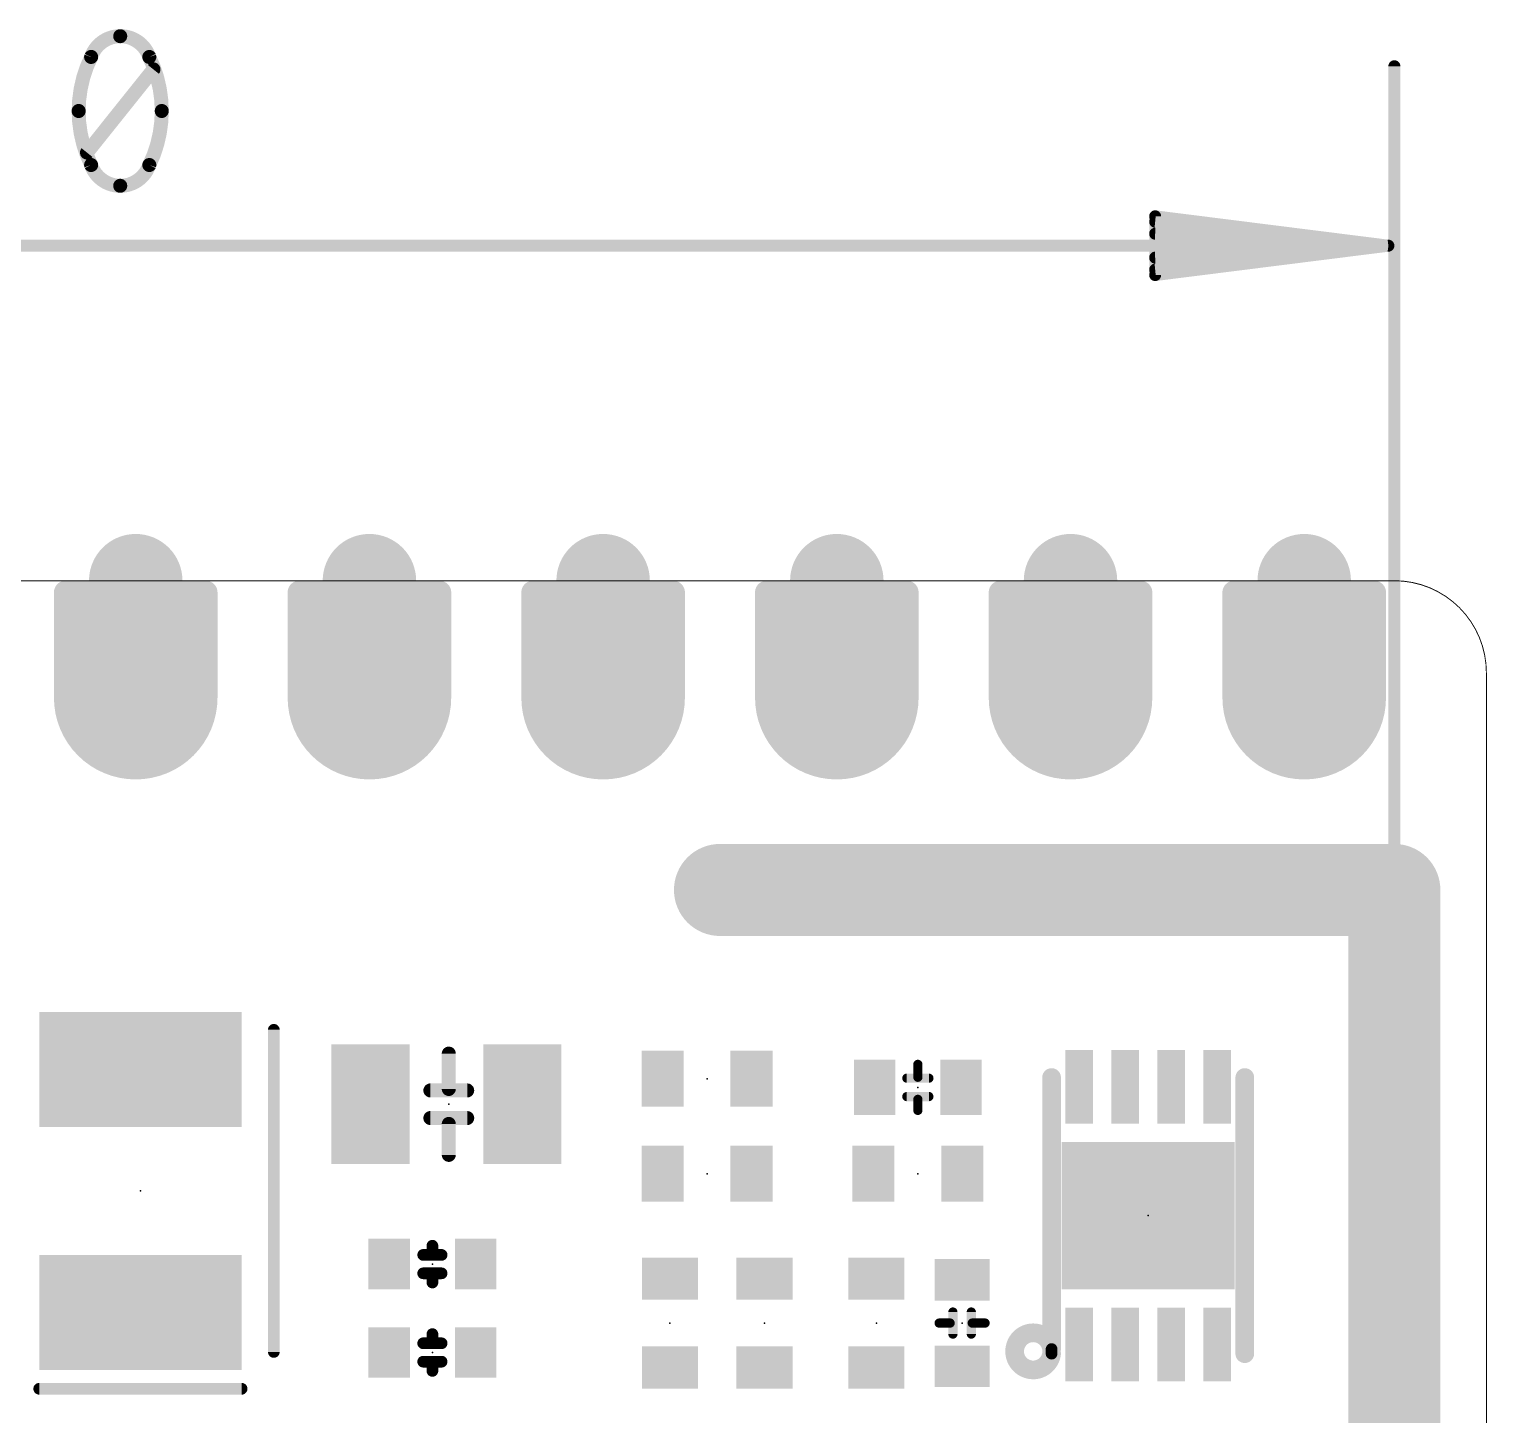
# Model space of a CAD drawing. Extents: x -7.5 to 35, y -0.5 to 35.
# Drawn here: x 19.16 to 35.01, y 13.8 to 28.85 of the extents above; entities that cross this region are included whole.
import ezdxf

# ---------------------------------------------------------------- set-up
doc = ezdxf.new("R2010")
doc.units = 0
for name, color, linetype in [('1', 22, 'CONTINUOUS'), ('17', 110, 'CONTINUOUS'), ('20', 31, 'CONTINUOUS'), ('21', 253, 'CONTINUOUS'), ('23', 53, 'CONTINUOUS'), ('31', 253, 'CONTINUOUS')]:
    doc.layers.add(name, color=color, linetype=linetype)

# ---------------------------------------------------------------- blocks, each defined once
blk = doc.blocks.new('RECT')
blk.add_solid([(-0.5, -0.5), (0.5, -0.5), (-0.5, 0.5), (0.5, 0.5)])
blk = doc.blocks.new('ROUNDP')
at = {"const_width": 0.5}
blk.add_lwpolyline([(0, -0.25, 1), (0, 0.25, 1), (0, -0.25)], format="xyb", dxfattribs=at)

msp = doc.modelspace()

# ---------------------------------------------------------------- linework, layer by layer
at = {"layer": '1', "const_width": 0.254}
for points in [[(19.558, 22.733), (19.558, 21.59)], [(21.082, 22.733), (19.558, 22.733)], [(21.082, 21.59), (21.082, 22.733)], [(22.098, 22.733), (22.098, 21.59)], [(23.622, 22.733), (22.098, 22.733)], [(23.622, 21.59), (23.622, 22.733)], [(24.638, 22.733), (24.638, 21.59)], [(26.162, 22.733), (24.638, 22.733)], [(26.162, 21.59), (26.162, 22.733)], [(27.178, 22.733), (27.178, 21.59)], [(28.702, 22.733), (27.178, 22.733)], [(28.702, 21.59), (28.702, 22.733)], [(29.718, 22.733), (29.718, 21.59)], [(31.242, 22.733), (29.718, 22.733)], [(31.242, 21.59), (31.242, 22.733)], [(32.258, 22.733), (32.258, 21.59)], [(33.782, 22.733), (32.258, 22.733)], [(33.782, 21.59), (33.782, 22.733)], [(19.558, 22.606), (21.082, 22.606)], [(22.098, 22.606), (23.622, 22.606)], [(24.638, 22.606), (26.162, 22.606)], [(27.178, 22.606), (28.702, 22.606)], [(29.718, 22.606), (31.242, 22.606)], [(32.258, 22.606), (33.782, 22.606)], [(19.558, 22.352), (21.082, 22.352)], [(22.098, 22.352), (23.622, 22.352)], [(24.638, 22.352), (26.162, 22.352)], [(27.178, 22.352), (28.702, 22.352)], [(29.718, 22.352), (31.242, 22.352)], [(32.258, 22.352), (33.782, 22.352)], [(19.558, 22.098), (21.082, 22.098)], [(22.098, 22.098), (23.622, 22.098)], [(24.638, 22.098), (26.162, 22.098)], [(27.178, 22.098), (28.702, 22.098)], [(29.718, 22.098), (31.242, 22.098)], [(32.258, 22.098), (33.782, 22.098)], [(19.558, 21.844), (21.082, 21.844)], [(22.098, 21.844), (23.622, 21.844)], [(24.638, 21.844), (26.162, 21.844)], [(27.178, 21.844), (28.702, 21.844)], [(29.718, 21.844), (31.242, 21.844)], [(32.258, 21.844), (33.782, 21.844)], [(19.558, 21.59), (19.5726, 21.4413)], [(19.558, 21.59), (21.082, 21.59)], [(21.0674, 21.4413), (21.082, 21.59)], [(22.098, 21.59), (22.1126, 21.4413)], [(22.098, 21.59), (23.622, 21.59)], [(23.6074, 21.4413), (23.622, 21.59)], [(24.638, 21.59), (24.6526, 21.4413)], [(24.638, 21.59), (26.162, 21.59)], [(26.1474, 21.4413), (26.162, 21.59)], [(27.178, 21.59), (27.1926, 21.4413)], [(27.178, 21.59), (28.702, 21.59)], [(28.6874, 21.4413), (28.702, 21.59)], [(29.718, 21.59), (29.7326, 21.4413)], [(29.718, 21.59), (31.242, 21.59)], [(31.2274, 21.4413), (31.242, 21.59)], [(32.258, 21.59), (32.2726, 21.4413)], [(32.258, 21.59), (33.782, 21.59)], [(33.7674, 21.4413), (33.782, 21.59)], [(19.5726, 21.4413), (19.616, 21.2984)], [(21.024, 21.2984), (21.0674, 21.4413)], [(22.1126, 21.4413), (22.156, 21.2984)], [(23.564, 21.2984), (23.6074, 21.4413)], [(24.6526, 21.4413), (24.696, 21.2984)], [(26.104, 21.2984), (26.1474, 21.4413)], [(27.1926, 21.4413), (27.236, 21.2984)], [(28.644, 21.2984), (28.6874, 21.4413)], [(29.7326, 21.4413), (29.776, 21.2984)], [(31.184, 21.2984), (31.2274, 21.4413)], [(32.2726, 21.4413), (32.316, 21.2984)], [(33.724, 21.2984), (33.7674, 21.4413)], [(19.6046, 21.336), (21.0354, 21.336)], [(19.616, 21.2984), (19.6864, 21.1667)], [(20.9536, 21.1667), (21.024, 21.2984)], [(22.1446, 21.336), (23.5754, 21.336)], [(22.156, 21.2984), (22.2264, 21.1667)], [(23.4936, 21.1667), (23.564, 21.2984)], [(24.6846, 21.336), (26.1154, 21.336)], [(24.696, 21.2984), (24.7664, 21.1667)], [(26.0336, 21.1667), (26.104, 21.2984)], [(27.2246, 21.336), (28.6554, 21.336)], [(27.236, 21.2984), (27.3064, 21.1667)], [(28.5736, 21.1667), (28.644, 21.2984)], [(29.7646, 21.336), (31.1954, 21.336)], [(29.776, 21.2984), (29.8464, 21.1667)], [(31.1136, 21.1667), (31.184, 21.2984)], [(32.3046, 21.336), (33.7354, 21.336)], [(32.316, 21.2984), (32.3864, 21.1667)], [(33.6536, 21.1667), (33.724, 21.2984)], [(19.6864, 21.1667), (19.7812, 21.0512)], [(20.8588, 21.0512), (20.9536, 21.1667)], [(22.2264, 21.1667), (22.3212, 21.0512)], [(23.3988, 21.0512), (23.4936, 21.1667)], [(24.7664, 21.1667), (24.8612, 21.0512)], [(25.9388, 21.0512), (26.0336, 21.1667)], [(27.3064, 21.1667), (27.4012, 21.0512)], [(28.4788, 21.0512), (28.5736, 21.1667)], [(29.8464, 21.1667), (29.9412, 21.0512)], [(31.0188, 21.0512), (31.1136, 21.1667)], [(32.3864, 21.1667), (32.4812, 21.0512)], [(33.5588, 21.0512), (33.6536, 21.1667)], [(19.7559, 21.082), (20.8841, 21.082)], [(19.7812, 21.0512), (19.8967, 20.9564)], [(19.8967, 20.9564), (20.0284, 20.886)], [(20.6116, 20.886), (20.7433, 20.9564)], [(20.7433, 20.9564), (20.8588, 21.0512)], [(22.2959, 21.082), (23.4241, 21.082)], [(22.3212, 21.0512), (22.4367, 20.9564)], [(22.4367, 20.9564), (22.5684, 20.886)], [(23.1516, 20.886), (23.2833, 20.9564)], [(23.2833, 20.9564), (23.3988, 21.0512)], [(24.8359, 21.082), (25.9641, 21.082)], [(24.8612, 21.0512), (24.9767, 20.9564)], [(24.9767, 20.9564), (25.1084, 20.886)], [(25.6916, 20.886), (25.8233, 20.9564)], [(25.8233, 20.9564), (25.9388, 21.0512)], [(27.3759, 21.082), (28.5041, 21.082)], [(27.4012, 21.0512), (27.5167, 20.9564)], [(27.5167, 20.9564), (27.6484, 20.886)], [(28.2316, 20.886), (28.3633, 20.9564)], [(28.3633, 20.9564), (28.4788, 21.0512)], [(29.9159, 21.082), (31.0441, 21.082)], [(29.9412, 21.0512), (30.0567, 20.9564)], [(30.0567, 20.9564), (30.1884, 20.886)], [(30.7716, 20.886), (30.9033, 20.9564)], [(30.9033, 20.9564), (31.0188, 21.0512)], [(32.4559, 21.082), (33.5841, 21.082)], [(32.4812, 21.0512), (32.5967, 20.9564)], [(32.5967, 20.9564), (32.7284, 20.886)], [(33.3116, 20.886), (33.4433, 20.9564)], [(33.4433, 20.9564), (33.5588, 21.0512)], [(20.0284, 20.886), (20.1713, 20.8426)], [(20.1713, 20.8426), (20.32, 20.828)], [(20.32, 20.828), (20.4687, 20.8426)], [(20.4687, 20.8426), (20.6116, 20.886)], [(22.5684, 20.886), (22.7113, 20.8426)], [(22.7113, 20.8426), (22.86, 20.828)], [(22.86, 20.828), (23.0087, 20.8426)], [(23.0087, 20.8426), (23.1516, 20.886)], [(25.1084, 20.886), (25.2513, 20.8426)], [(25.2513, 20.8426), (25.4, 20.828)], [(25.4, 20.828), (25.5487, 20.8426)], [(25.5487, 20.8426), (25.6916, 20.886)], [(27.6484, 20.886), (27.7913, 20.8426)], [(27.7913, 20.8426), (27.94, 20.828)], [(27.94, 20.828), (28.0887, 20.8426)], [(28.0887, 20.8426), (28.2316, 20.886)], [(30.1884, 20.886), (30.3313, 20.8426)], [(30.3313, 20.8426), (30.48, 20.828)], [(30.48, 20.828), (30.6287, 20.8426)], [(30.6287, 20.8426), (30.7716, 20.886)], [(32.7284, 20.886), (32.8713, 20.8426)], [(32.8713, 20.8426), (33.02, 20.828)], [(33.02, 20.828), (33.1687, 20.8426)], [(33.1687, 20.8426), (33.3116, 20.886)]]:
    msp.add_lwpolyline(points, dxfattribs=at)
at = {"layer": '1', "const_width": 0.127}
for points in [[(19.6215, 22.733, 1), (19.4945, 22.733)], [(19.558, 22.7965, 1), (19.558, 22.6695)], [(21.1455, 22.733, 1), (21.0185, 22.733)], [(21.082, 22.6695, 1), (21.082, 22.7965)], [(22.1615, 22.733, 1), (22.0345, 22.733)], [(22.098, 22.7965, 1), (22.098, 22.6695)], [(23.6855, 22.733, 1), (23.5585, 22.733)], [(23.622, 22.6695, 1), (23.622, 22.7965)], [(24.7015, 22.733, 1), (24.5745, 22.733)], [(24.638, 22.7965, 1), (24.638, 22.6695)], [(26.2255, 22.733, 1), (26.0985, 22.733)], [(26.162, 22.6695, 1), (26.162, 22.7965)], [(27.2415, 22.733, 1), (27.1145, 22.733)], [(27.178, 22.7965, 1), (27.178, 22.6695)], [(28.7655, 22.733, 1), (28.6385, 22.733)], [(28.702, 22.6695, 1), (28.702, 22.7965)], [(29.7815, 22.733, 1), (29.6545, 22.733)], [(29.718, 22.7965, 1), (29.718, 22.6695)], [(31.3055, 22.733, 1), (31.1785, 22.733)], [(31.242, 22.6695, 1), (31.242, 22.7965)], [(32.3215, 22.733, 1), (32.1945, 22.733)], [(32.258, 22.7965, 1), (32.258, 22.6695)], [(33.8455, 22.733, 1), (33.7185, 22.733)], [(33.782, 22.6695, 1), (33.782, 22.7965)], [(19.558, 22.6695, 1), (19.558, 22.5425)], [(21.082, 22.5425, 1), (21.082, 22.6695)], [(22.098, 22.6695, 1), (22.098, 22.5425)], [(23.622, 22.5425, 1), (23.622, 22.6695)], [(24.638, 22.6695, 1), (24.638, 22.5425)], [(26.162, 22.5425, 1), (26.162, 22.6695)], [(27.178, 22.6695, 1), (27.178, 22.5425)], [(28.702, 22.5425, 1), (28.702, 22.6695)], [(29.718, 22.6695, 1), (29.718, 22.5425)], [(31.242, 22.5425, 1), (31.242, 22.6695)], [(32.258, 22.6695, 1), (32.258, 22.5425)], [(33.782, 22.5425, 1), (33.782, 22.6695)], [(19.558, 22.4155, 1), (19.558, 22.2885)], [(21.082, 22.2885, 1), (21.082, 22.4155)], [(22.098, 22.4155, 1), (22.098, 22.2885)], [(23.622, 22.2885, 1), (23.622, 22.4155)], [(24.638, 22.4155, 1), (24.638, 22.2885)], [(26.162, 22.2885, 1), (26.162, 22.4155)], [(27.178, 22.4155, 1), (27.178, 22.2885)], [(28.702, 22.2885, 1), (28.702, 22.4155)], [(29.718, 22.4155, 1), (29.718, 22.2885)], [(31.242, 22.2885, 1), (31.242, 22.4155)], [(32.258, 22.4155, 1), (32.258, 22.2885)], [(33.782, 22.2885, 1), (33.782, 22.4155)], [(19.558, 22.1615, 1), (19.558, 22.0345)], [(21.082, 22.0345, 1), (21.082, 22.1615)], [(22.098, 22.1615, 1), (22.098, 22.0345)], [(23.622, 22.0345, 1), (23.622, 22.1615)], [(24.638, 22.1615, 1), (24.638, 22.0345)], [(26.162, 22.0345, 1), (26.162, 22.1615)], [(27.178, 22.1615, 1), (27.178, 22.0345)], [(28.702, 22.0345, 1), (28.702, 22.1615)], [(29.718, 22.1615, 1), (29.718, 22.0345)], [(31.242, 22.0345, 1), (31.242, 22.1615)], [(32.258, 22.1615, 1), (32.258, 22.0345)], [(33.782, 22.0345, 1), (33.782, 22.1615)], [(19.558, 21.9075, 1), (19.558, 21.7805)], [(21.082, 21.7805, 1), (21.082, 21.9075)], [(22.098, 21.9075, 1), (22.098, 21.7805)], [(23.622, 21.7805, 1), (23.622, 21.9075)], [(24.638, 21.9075, 1), (24.638, 21.7805)], [(26.162, 21.7805, 1), (26.162, 21.9075)], [(27.178, 21.9075, 1), (27.178, 21.7805)], [(28.702, 21.7805, 1), (28.702, 21.9075)], [(29.718, 21.9075, 1), (29.718, 21.7805)], [(31.242, 21.7805, 1), (31.242, 21.9075)], [(32.258, 21.9075, 1), (32.258, 21.7805)], [(33.782, 21.7805, 1), (33.782, 21.9075)], [(19.6212, 21.5962, 1), (19.4948, 21.5838)], [(19.558, 21.6535, 1), (19.558, 21.5265)], [(21.1452, 21.5838, 1), (21.0188, 21.5962)], [(21.082, 21.5265, 1), (21.082, 21.6535)], [(22.1612, 21.5962, 1), (22.0348, 21.5838)], [(22.098, 21.6535, 1), (22.098, 21.5265)], [(23.6852, 21.5838, 1), (23.5588, 21.5962)], [(23.622, 21.5265, 1), (23.622, 21.6535)], [(24.7012, 21.5962, 1), (24.5748, 21.5838)], [(24.638, 21.6535, 1), (24.638, 21.5265)], [(26.2252, 21.5838, 1), (26.0988, 21.5962)], [(26.162, 21.5265, 1), (26.162, 21.6535)], [(27.2412, 21.5962, 1), (27.1148, 21.5838)], [(27.178, 21.6535, 1), (27.178, 21.5265)], [(28.7652, 21.5838, 1), (28.6388, 21.5962)], [(28.702, 21.5265, 1), (28.702, 21.6535)], [(29.7812, 21.5962, 1), (29.6548, 21.5838)], [(29.718, 21.6535, 1), (29.718, 21.5265)], [(31.3052, 21.5838, 1), (31.1788, 21.5962)], [(31.242, 21.5265, 1), (31.242, 21.6535)], [(32.3212, 21.5962, 1), (32.1948, 21.5838)], [(32.258, 21.6535, 1), (32.258, 21.5265)], [(33.8452, 21.5838, 1), (33.7188, 21.5962)], [(33.782, 21.5265, 1), (33.782, 21.6535)], [(19.4945, 21.59, 1), (19.6215, 21.59)], [(19.6334, 21.4598, 1), (19.5119, 21.4229)], [(21.1281, 21.4229, 1), (21.0066, 21.4598)], [(21.0185, 21.59, 1), (21.1455, 21.59)], [(22.0345, 21.59, 1), (22.1615, 21.59)], [(22.1734, 21.4598, 1), (22.0519, 21.4229)], [(23.6681, 21.4229, 1), (23.5466, 21.4598)], [(23.5585, 21.59, 1), (23.6855, 21.59)], [(24.5745, 21.59, 1), (24.7015, 21.59)], [(24.7134, 21.4598, 1), (24.5919, 21.4229)], [(26.2081, 21.4229, 1), (26.0866, 21.4598)], [(26.0985, 21.59, 1), (26.2255, 21.59)], [(27.1145, 21.59, 1), (27.2415, 21.59)], [(27.2534, 21.4598, 1), (27.1319, 21.4229)], [(28.7481, 21.4229, 1), (28.6266, 21.4598)], [(28.6385, 21.59, 1), (28.7655, 21.59)], [(29.6545, 21.59, 1), (29.7815, 21.59)], [(29.7934, 21.4598, 1), (29.6719, 21.4229)], [(31.2881, 21.4229, 1), (31.1666, 21.4598)], [(31.1785, 21.59, 1), (31.3055, 21.59)], [(32.1945, 21.59, 1), (32.3215, 21.59)], [(32.3334, 21.4598, 1), (32.2119, 21.4229)], [(33.8281, 21.4229, 1), (33.7066, 21.4598)], [(33.7185, 21.59, 1), (33.8455, 21.59)], [(19.5094, 21.4351, 1), (19.6358, 21.4476)], [(19.6046, 21.3995, 1), (19.6046, 21.2725)], [(19.672, 21.3283, 1), (19.56, 21.2685)], [(21.08, 21.2685, 1), (20.968, 21.3283)], [(21.0042, 21.4476, 1), (21.1306, 21.4351)], [(21.0354, 21.2725, 1), (21.0354, 21.3995)], [(22.0494, 21.4351, 1), (22.1758, 21.4476)], [(22.1446, 21.3995, 1), (22.1446, 21.2725)], [(22.212, 21.3283, 1), (22.1, 21.2685)], [(23.62, 21.2685, 1), (23.508, 21.3283)], [(23.5442, 21.4476, 1), (23.6706, 21.4351)], [(23.5754, 21.2725, 1), (23.5754, 21.3995)], [(24.5894, 21.4351, 1), (24.7158, 21.4476)], [(24.6846, 21.3995, 1), (24.6846, 21.2725)], [(24.752, 21.3283, 1), (24.64, 21.2685)], [(26.16, 21.2685, 1), (26.048, 21.3283)], [(26.0842, 21.4476, 1), (26.2106, 21.4351)], [(26.1154, 21.2725, 1), (26.1154, 21.3995)], [(27.1294, 21.4351, 1), (27.2558, 21.4476)], [(27.2246, 21.3995, 1), (27.2246, 21.2725)], [(27.292, 21.3283, 1), (27.18, 21.2685)], [(28.7, 21.2685, 1), (28.588, 21.3283)], [(28.6242, 21.4476, 1), (28.7506, 21.4351)], [(28.6554, 21.2725, 1), (28.6554, 21.3995)], [(29.6694, 21.4351, 1), (29.7958, 21.4476)], [(29.7646, 21.3995, 1), (29.7646, 21.2725)], [(29.832, 21.3283, 1), (29.72, 21.2685)], [(31.24, 21.2685, 1), (31.128, 21.3283)], [(31.1642, 21.4476, 1), (31.2906, 21.4351)], [(31.1954, 21.2725, 1), (31.1954, 21.3995)], [(32.2094, 21.4351, 1), (32.3358, 21.4476)], [(32.3046, 21.3995, 1), (32.3046, 21.2725)], [(32.372, 21.3283, 1), (32.26, 21.2685)], [(33.78, 21.2685, 1), (33.668, 21.3283)], [(33.7042, 21.4476, 1), (33.8306, 21.4351)], [(33.7354, 21.2725, 1), (33.7354, 21.3995)], [(19.5552, 21.28, 1), (19.6768, 21.3168)], [(19.7355, 21.2069, 1), (19.6373, 21.1264)], [(19.6304, 21.1367, 1), (19.7424, 21.1966)], [(20.8976, 21.1966, 1), (21.0096, 21.1367)], [(21.0027, 21.1264, 1), (20.9045, 21.2069)], [(20.9632, 21.3168, 1), (21.0848, 21.28)], [(22.0952, 21.28, 1), (22.2168, 21.3168)], [(22.2755, 21.2069, 1), (22.1773, 21.1264)], [(22.1704, 21.1367, 1), (22.2824, 21.1966)], [(23.4376, 21.1966, 1), (23.5496, 21.1367)], [(23.5427, 21.1264, 1), (23.4445, 21.2069)], [(23.5032, 21.3168, 1), (23.6248, 21.28)], [(24.6352, 21.28, 1), (24.7568, 21.3168)], [(24.8155, 21.2069, 1), (24.7173, 21.1264)], [(24.7104, 21.1367, 1), (24.8224, 21.1966)], [(25.9776, 21.1966, 1), (26.0896, 21.1367)], [(26.0827, 21.1264, 1), (25.9845, 21.2069)], [(26.0432, 21.3168, 1), (26.1648, 21.28)], [(27.1752, 21.28, 1), (27.2968, 21.3168)], [(27.3555, 21.2069, 1), (27.2573, 21.1264)], [(27.2504, 21.1367, 1), (27.3624, 21.1966)], [(28.5176, 21.1966, 1), (28.6296, 21.1367)], [(28.6227, 21.1264, 1), (28.5245, 21.2069)], [(28.5832, 21.3168, 1), (28.7048, 21.28)], [(29.7152, 21.28, 1), (29.8368, 21.3168)], [(29.8955, 21.2069, 1), (29.7973, 21.1264)], [(29.7904, 21.1367, 1), (29.9024, 21.1966)], [(31.0576, 21.1966, 1), (31.1696, 21.1367)], [(31.1627, 21.1264, 1), (31.0645, 21.2069)], [(31.1232, 21.3168, 1), (31.2448, 21.28)], [(32.2552, 21.28, 1), (32.3768, 21.3168)], [(32.4355, 21.2069, 1), (32.3373, 21.1264)], [(32.3304, 21.1367, 1), (32.4424, 21.1966)], [(33.5976, 21.1966, 1), (33.7096, 21.1367)], [(33.7027, 21.1264, 1), (33.6045, 21.2069)], [(33.6632, 21.3168, 1), (33.7848, 21.28)], [(19.7559, 21.1455, 1), (19.7559, 21.0185)], [(19.8215, 21.1003, 1), (19.7409, 21.0021)], [(19.7321, 21.0109, 1), (19.8303, 21.0915)], [(19.9266, 21.0124, 1), (19.8667, 20.9004)], [(20.7733, 20.9004, 1), (20.7134, 21.0124)], [(20.8097, 21.0915, 1), (20.9079, 21.0109)], [(20.8991, 21.0021, 1), (20.8185, 21.1003)], [(20.8841, 21.0185, 1), (20.8841, 21.1455)], [(22.2959, 21.1455, 1), (22.2959, 21.0185)], [(22.3615, 21.1003, 1), (22.2809, 21.0021)], [(22.2721, 21.0109, 1), (22.3703, 21.0915)], [(22.4666, 21.0124, 1), (22.4067, 20.9004)], [(23.3133, 20.9004, 1), (23.2534, 21.0124)], [(23.3497, 21.0915, 1), (23.4479, 21.0109)], [(23.4391, 21.0021, 1), (23.3585, 21.1003)], [(23.4241, 21.0185, 1), (23.4241, 21.1455)], [(24.8359, 21.1455, 1), (24.8359, 21.0185)], [(24.9015, 21.1003, 1), (24.8209, 21.0021)], [(24.8121, 21.0109, 1), (24.9103, 21.0915)], [(25.0066, 21.0124, 1), (24.9467, 20.9004)], [(25.8533, 20.9004, 1), (25.7934, 21.0124)], [(25.8897, 21.0915, 1), (25.9879, 21.0109)], [(25.9791, 21.0021, 1), (25.8985, 21.1003)], [(25.9641, 21.0185, 1), (25.9641, 21.1455)], [(27.3759, 21.1455, 1), (27.3759, 21.0185)], [(27.4415, 21.1003, 1), (27.3609, 21.0021)], [(27.3521, 21.0109, 1), (27.4503, 21.0915)], [(27.5466, 21.0124, 1), (27.4867, 20.9004)], [(28.3933, 20.9004, 1), (28.3334, 21.0124)], [(28.4297, 21.0915, 1), (28.5279, 21.0109)], [(28.5191, 21.0021, 1), (28.4385, 21.1003)], [(28.5041, 21.0185, 1), (28.5041, 21.1455)], [(29.9159, 21.1455, 1), (29.9159, 21.0185)], [(29.9815, 21.1003, 1), (29.9009, 21.0021)], [(29.8921, 21.0109, 1), (29.9903, 21.0915)], [(30.0866, 21.0124, 1), (30.0267, 20.9004)], [(30.9333, 20.9004, 1), (30.8734, 21.0124)], [(30.9697, 21.0915, 1), (31.0679, 21.0109)], [(31.0591, 21.0021, 1), (30.9785, 21.1003)], [(31.0441, 21.0185, 1), (31.0441, 21.1455)], [(32.4559, 21.1455, 1), (32.4559, 21.0185)], [(32.5215, 21.1003, 1), (32.4409, 21.0021)], [(32.4321, 21.0109, 1), (32.5303, 21.0915)], [(32.6266, 21.0124, 1), (32.5667, 20.9004)], [(33.4733, 20.9004, 1), (33.4134, 21.0124)], [(33.5097, 21.0915, 1), (33.6079, 21.0109)], [(33.5991, 21.0021, 1), (33.5185, 21.1003)], [(33.5841, 21.0185, 1), (33.5841, 21.1455)], [(19.8564, 20.9073, 1), (19.9369, 21.0055)], [(20.0468, 20.9468, 1), (20.01, 20.8252)], [(19.9985, 20.83, 1), (20.0583, 20.942)], [(20.1776, 20.9058, 1), (20.1651, 20.7794)], [(20.1529, 20.7819, 1), (20.1898, 20.9034)], [(20.3138, 20.8912, 1), (20.3262, 20.7648)], [(20.3138, 20.7648, 1), (20.3262, 20.8912)], [(20.4502, 20.9034, 1), (20.4871, 20.7819)], [(20.4749, 20.7794, 1), (20.4624, 20.9058)], [(20.5817, 20.942, 1), (20.6415, 20.83)], [(20.63, 20.8252, 1), (20.5932, 20.9468)], [(20.7031, 21.0055, 1), (20.7836, 20.9073)], [(22.3964, 20.9073, 1), (22.4769, 21.0055)], [(22.5868, 20.9468, 1), (22.55, 20.8252)], [(22.5385, 20.83, 1), (22.5983, 20.942)], [(22.7176, 20.9058, 1), (22.7051, 20.7794)], [(22.6929, 20.7819, 1), (22.7298, 20.9034)], [(22.8538, 20.8912, 1), (22.8662, 20.7648)], [(22.8538, 20.7648, 1), (22.8662, 20.8912)], [(22.9902, 20.9034, 1), (23.0271, 20.7819)], [(23.0149, 20.7794, 1), (23.0024, 20.9058)], [(23.1217, 20.942, 1), (23.1815, 20.83)], [(23.17, 20.8252, 1), (23.1332, 20.9468)], [(23.2431, 21.0055, 1), (23.3236, 20.9073)], [(24.9364, 20.9073, 1), (25.0169, 21.0055)], [(25.1268, 20.9468, 1), (25.09, 20.8252)], [(25.0785, 20.83, 1), (25.1383, 20.942)], [(25.2576, 20.9058, 1), (25.2451, 20.7794)], [(25.2329, 20.7819, 1), (25.2698, 20.9034)], [(25.3938, 20.8912, 1), (25.4062, 20.7648)], [(25.3938, 20.7648, 1), (25.4062, 20.8912)], [(25.5302, 20.9034, 1), (25.5671, 20.7819)], [(25.5549, 20.7794, 1), (25.5424, 20.9058)], [(25.6617, 20.942, 1), (25.7215, 20.83)], [(25.71, 20.8252, 1), (25.6732, 20.9468)], [(25.7831, 21.0055, 1), (25.8636, 20.9073)], [(27.4764, 20.9073, 1), (27.5569, 21.0055)], [(27.6668, 20.9468, 1), (27.63, 20.8252)], [(27.6185, 20.83, 1), (27.6783, 20.942)], [(27.7976, 20.9058, 1), (27.7851, 20.7794)], [(27.7729, 20.7819, 1), (27.8098, 20.9034)], [(27.9338, 20.8912, 1), (27.9462, 20.7648)], [(27.9338, 20.7648, 1), (27.9462, 20.8912)], [(28.0702, 20.9034, 1), (28.1071, 20.7819)], [(28.0949, 20.7794, 1), (28.0824, 20.9058)], [(28.2017, 20.942, 1), (28.2615, 20.83)], [(28.25, 20.8252, 1), (28.2132, 20.9468)], [(28.3231, 21.0055, 1), (28.4036, 20.9073)], [(30.0164, 20.9073, 1), (30.0969, 21.0055)], [(30.2068, 20.9468, 1), (30.17, 20.8252)], [(30.1585, 20.83, 1), (30.2183, 20.942)], [(30.3376, 20.9058, 1), (30.3251, 20.7794)], [(30.3129, 20.7819, 1), (30.3498, 20.9034)], [(30.4738, 20.8912, 1), (30.4862, 20.7648)], [(30.4738, 20.7648, 1), (30.4862, 20.8912)], [(30.6102, 20.9034, 1), (30.6471, 20.7819)], [(30.6349, 20.7794, 1), (30.6224, 20.9058)], [(30.7417, 20.942, 1), (30.8015, 20.83)], [(30.79, 20.8252, 1), (30.7532, 20.9468)], [(30.8631, 21.0055, 1), (30.9436, 20.9073)], [(32.5564, 20.9073, 1), (32.6369, 21.0055)], [(32.7468, 20.9468, 1), (32.71, 20.8252)], [(32.6985, 20.83, 1), (32.7583, 20.942)], [(32.8776, 20.9058, 1), (32.8651, 20.7794)], [(32.8529, 20.7819, 1), (32.8898, 20.9034)], [(33.0138, 20.8912, 1), (33.0262, 20.7648)], [(33.0138, 20.7648, 1), (33.0262, 20.8912)], [(33.1502, 20.9034, 1), (33.1871, 20.7819)], [(33.1749, 20.7794, 1), (33.1624, 20.9058)], [(33.2817, 20.942, 1), (33.3415, 20.83)], [(33.33, 20.8252, 1), (33.2932, 20.9468)], [(33.4031, 21.0055, 1), (33.4836, 20.9073)]]:
    msp.add_lwpolyline(points, format="xyb", dxfattribs=at)
at = {"layer": '20', "const_width": 0.01}
for points in [[(1, 22.86), (34, 22.86)], [(35, 21.86), (35, 1)]]:
    msp.add_lwpolyline(points, dxfattribs=at)
at = {"layer": '20'}
for points, const_width in [([(35, 21.86, 0.4142), (34, 22.86)], 0.01), ([(34, 22.8625, 1), (34, 22.8575)], 0.005), ([(34, 22.8575, 1), (34, 22.8625)], 0.005), ([(35.0025, 21.86, 1), (34.9975, 21.86)], 0.005), ([(34.9975, 21.86, 1), (35.0025, 21.86)], 0.005)]:
    msp.add_lwpolyline(points, format="xyb", dxfattribs=dict(at, const_width=const_width))
at = {"layer": '21'}
for points, const_width in [([(20.1514, 28.7763, 0.3205), (19.8353, 28.5505)], 0.1524), ([(20.4675, 28.5505, 0.3205), (20.1514, 28.7763)], 0.1524), ([(20.1514, 28.8144, 1), (20.1514, 28.7382)], 0.0762), ([(20.1514, 28.7382, 1), (20.1514, 28.8144)], 0.0762), ([(19.8353, 28.5505, 0.1139), (19.6998, 27.9635)], 0.1524), ([(19.7992, 28.5629, 1), (19.8713, 28.5382)], 0.0762), ([(19.8695, 28.5338, 1), (19.801, 28.5672)], 0.0762), ([(20.5017, 28.5672, 1), (20.4332, 28.5338)], 0.0762), ([(20.6029, 27.9635, 0.1139), (20.4675, 28.5505)], 0.1524), ([(20.4314, 28.5382, 1), (20.5035, 28.5629)], 0.0762), ([(20.5424, 28.3913, 1), (20.4829, 28.4389)], 0.0762), ([(34.0325, 28.45, 1), (33.9675, 28.45)], 0.065), ([(19.6998, 27.9635, 0.1139), (19.8353, 27.3765)], 0.1524), ([(19.7379, 27.9635, 1), (19.6617, 27.9635)], 0.0762), ([(19.6617, 27.9635, 1), (19.7379, 27.9635)], 0.0762), ([(20.4675, 27.3765, 0.1139), (20.6029, 27.9635)], 0.1524), ([(20.641, 27.9635, 1), (20.5648, 27.9635)], 0.0762), ([(20.5648, 27.9635, 1), (20.641, 27.9635)], 0.0762), ([(19.7604, 27.5357, 1), (19.8199, 27.4881)], 0.0762), ([(19.8713, 27.3888, 1), (19.7992, 27.3641)], 0.0762), ([(19.8353, 27.3765, 0.3205), (20.1514, 27.1507)], 0.1524), ([(19.801, 27.3598, 1), (19.8695, 27.3932)], 0.0762), ([(20.1514, 27.1507, 0.3205), (20.4675, 27.3765)], 0.1524), ([(20.4332, 27.3932, 1), (20.5017, 27.3598)], 0.0762), ([(20.5035, 27.3641, 1), (20.4314, 27.3888)], 0.0762), ([(20.1514, 27.1888, 1), (20.1514, 27.1126)], 0.0762), ([(20.1514, 27.1126, 1), (20.1514, 27.1888)], 0.0762), ([(31.4041, 26.8515, 1), (31.3959, 26.787)], 0.065), ([(31.4325, 26.8192, 1), (31.3675, 26.8192)], 0.065), ([(31.4033, 26.7923, 1), (31.3967, 26.7277)], 0.065), ([(31.4017, 26.6625, 1), (31.3983, 26.5975)], 0.065), ([(33.9391, 26.4678, 1), (33.9309, 26.5322)], 0.065), ([(33.9309, 26.4678, 1), (33.9391, 26.5322)], 0.065), ([(33.9383, 26.4677, 1), (33.9317, 26.5323)], 0.065), ([(33.9317, 26.4677, 1), (33.9383, 26.5323)], 0.065), ([(33.9333, 26.4675, 1), (33.9367, 26.5325)], 0.065), ([(33.9367, 26.4675, 1), (33.9333, 26.5325)], 0.065), ([(33.935, 26.4675, 1), (33.935, 26.5325)], 0.065), ([(31.3983, 26.4025, 1), (31.4017, 26.3375)], 0.065), ([(31.3967, 26.2723, 1), (31.4033, 26.2077)], 0.065), ([(31.3959, 26.213, 1), (31.4041, 26.1485)], 0.065), ([(31.3675, 26.1808, 1), (31.4325, 26.1808)], 0.065), ([(21.8526, 17.9806, 1), (21.7891, 17.9806)], 0.0635), ([(23.7606, 17.722, 1), (23.6844, 17.722)], 0.0762), ([(28.8459, 17.6053, 1), (28.7959, 17.6053)], 0.05), ([(28.7009, 17.4803, 1), (28.7009, 17.4303)], 0.05), ([(28.7959, 17.4653, 1), (28.8459, 17.4653)], 0.05), ([(28.9409, 17.4303, 1), (28.9409, 17.4803)], 0.05), ([(30.325, 17.4622, 1), (30.2234, 17.4622)], 0.1016), ([(32.425, 17.4622, 1), (32.3234, 17.4622)], 0.1016), ([(23.5225, 17.3601, 1), (23.5225, 17.2839)], 0.0762), ([(23.6844, 17.338, 1), (23.7606, 17.338)], 0.0762), ([(23.9225, 17.2839, 1), (23.9225, 17.3601)], 0.0762), ([(28.7009, 17.2803, 1), (28.7009, 17.2303)], 0.05), ([(28.8459, 17.2253, 1), (28.7959, 17.2253)], 0.05), ([(28.9409, 17.2303, 1), (28.9409, 17.2803)], 0.05), ([(28.7959, 17.1053, 1), (28.8459, 17.1053)], 0.05), ([(23.5225, 17.0601, 1), (23.5225, 16.9839)], 0.0762), ([(23.7606, 16.958, 1), (23.6844, 16.958)], 0.0762), ([(23.9225, 16.9839, 1), (23.9225, 17.0601)], 0.0762), ([(23.6844, 16.622, 1), (23.7606, 16.622)], 0.0762), ([(23.5763, 15.635, 1), (23.5128, 15.635)], 0.0635), ([(23.4445, 15.5668, 1), (23.4445, 15.5033)], 0.0635), ([(23.5445, 15.5668, 1), (23.5445, 15.5033)], 0.0635), ([(23.5128, 15.535, 1), (23.5763, 15.535)], 0.0635), ([(23.5445, 15.5033, 1), (23.5445, 15.5668)], 0.0635), ([(23.6445, 15.5033, 1), (23.6445, 15.5668)], 0.0635), ([(23.4445, 15.3668, 1), (23.4445, 15.3033)], 0.0635), ([(23.5445, 15.3668, 1), (23.5445, 15.3033)], 0.0635), ([(23.5763, 15.335, 1), (23.5128, 15.335)], 0.0635), ([(23.5445, 15.3033, 1), (23.5445, 15.3668)], 0.0635), ([(23.6445, 15.3033, 1), (23.6445, 15.3668)], 0.0635), ([(23.5128, 15.235, 1), (23.5763, 15.235)], 0.0635), ([(29.2267, 14.9146, 1), (29.1767, 14.9146)], 0.05), ([(29.4267, 14.9146, 1), (29.3767, 14.9146)], 0.05), ([(23.5763, 14.675, 1), (23.5128, 14.675)], 0.0635), ([(29.0517, 14.8196, 1), (29.0517, 14.7696)], 0.05), ([(29.1717, 14.7696, 1), (29.1717, 14.8196)], 0.05), ([(29.4117, 14.8196, 1), (29.4117, 14.7696)], 0.05), ([(29.5517, 14.7696, 1), (29.5517, 14.8196)], 0.05), ([(30.2742, 14.5122, 16.0623), (30.2742, 14.4622)], 0.2032), ([(23.4445, 14.6068, 1), (23.4445, 14.5433)], 0.0635), ([(23.5445, 14.6068, 1), (23.5445, 14.5433)], 0.0635), ([(23.5128, 14.575, 1), (23.5763, 14.575)], 0.0635), ([(23.5445, 14.5433, 1), (23.5445, 14.6068)], 0.0635), ([(23.6445, 14.5433, 1), (23.6445, 14.6068)], 0.0635), ([(29.1767, 14.6746, 1), (29.2267, 14.6746)], 0.05), ([(29.3767, 14.6746, 1), (29.4267, 14.6746)], 0.05), ([(21.7891, 14.4806, 1), (21.8526, 14.4806)], 0.0635), ([(23.4445, 14.4068, 1), (23.4445, 14.3433)], 0.0635), ([(23.5445, 14.4068, 1), (23.5445, 14.3433)], 0.0635), ([(23.5763, 14.375, 1), (23.5128, 14.375)], 0.0635), ([(23.5445, 14.3433, 1), (23.5445, 14.4068)], 0.0635), ([(23.6445, 14.3433, 1), (23.6445, 14.4068)], 0.0635), ([(30.2234, 14.5122, 1), (30.325, 14.5122)], 0.1016), ([(30.2238, 14.5059, 1), (30.3246, 14.5185)], 0.1016), ([(30.3246, 14.4559, 1), (30.2238, 14.4685)], 0.1016), ([(30.306, 14.5122, 1), (30.2425, 14.5122)], 0.0635), ([(30.2425, 14.4622, 1), (30.306, 14.4622)], 0.0635), ([(32.3234, 14.4622, 1), (32.425, 14.4622)], 0.1016), ([(23.5128, 14.275, 1), (23.5763, 14.275)], 0.0635), ([(19.2708, 14.1124, 1), (19.2708, 14.0488)], 0.0635), ([(21.4708, 14.0488, 1), (21.4708, 14.1124)], 0.0635)]:
    msp.add_lwpolyline(points, format="xyb", dxfattribs=dict(at, const_width=const_width))
for points, const_width in [([(19.7901, 27.5119), (20.5126, 28.4151)], 0.1524), ([(34, 12), (34, 28.45)], 0.13), ([(33.935, 26.5), (31.4, 26.8192)], 0.13), ([(31.4, 26.8192), (31.4, 26.1808)], 0.13), ([(33.935, 26.5), (31.4, 26.76)], 0.13), ([(33.935, 26.5), (31.4, 26.63)], 0.13), ([(1.065, 26.5), (33.935, 26.5)], 0.13), ([(31.4, 26.1808), (33.935, 26.5)], 0.13), ([(31.4, 26.37), (33.935, 26.5)], 0.13), ([(31.4, 26.24), (33.935, 26.5)], 0.13), ([(21.8208, 17.9806), (21.8208, 14.4806)], 0.127), ([(23.7225, 17.338), (23.7225, 17.722)], 0.1524), ([(28.8209, 17.4653), (28.8209, 17.6053)], 0.1), ([(28.9409, 17.4553), (28.7009, 17.4553)], 0.1), ([(30.2742, 14.5122), (30.2742, 17.4622)], 0.2032), ([(32.3742, 14.4622), (32.3742, 17.4622)], 0.2032), ([(23.9225, 17.322), (23.5225, 17.322)], 0.1524), ([(28.9409, 17.2553), (28.7009, 17.2553)], 0.1), ([(28.8209, 17.2253), (28.8209, 17.1053)], 0.1), ([(23.9225, 17.022), (23.5225, 17.022)], 0.1524), ([(23.7225, 16.622), (23.7225, 16.958)], 0.1524), ([(23.5445, 15.535), (23.5445, 15.635)], 0.127), ([(23.5445, 15.535), (23.4445, 15.535)], 0.127), ([(23.6445, 15.535), (23.5445, 15.535)], 0.127), ([(23.5445, 15.335), (23.4445, 15.335)], 0.127), ([(23.6445, 15.335), (23.5445, 15.335)], 0.127), ([(23.5445, 15.335), (23.5445, 15.235)], 0.127), ([(29.2017, 14.6746), (29.2017, 14.9146)], 0.1), ([(29.4017, 14.6746), (29.4017, 14.9146)], 0.1), ([(23.5445, 14.575), (23.5445, 14.675)], 0.127), ([(29.1717, 14.7946), (29.0517, 14.7946)], 0.1), ([(29.4117, 14.7946), (29.5517, 14.7946)], 0.1), ([(23.5445, 14.575), (23.4445, 14.575)], 0.127), ([(23.6445, 14.575), (23.5445, 14.575)], 0.127), ([(23.5445, 14.375), (23.4445, 14.375)], 0.127), ([(23.6445, 14.375), (23.5445, 14.375)], 0.127), ([(23.5445, 14.375), (23.5445, 14.275)], 0.127), ([(30.2742, 14.4622), (30.2742, 14.5122)], 0.127), ([(19.2708, 14.0806), (21.4708, 14.0806)], 0.127)]:
    msp.add_lwpolyline(points, dxfattribs=dict(at, const_width=const_width))
at = {"layer": '23'}
for p in [(26.5303, 17.4488), (28.8209, 17.3553), (23.7225, 17.172), (26.5303, 16.4169), (28.8209, 16.4169), (20.3708, 16.2306), (31.3242, 15.9622), (23.5445, 15.435), (26.126, 14.7946), (27.1536, 14.7946), (28.3695, 14.7946), (29.3017, 14.7946), (23.5445, 14.475)]:
    msp.add_point(p, dxfattribs=at)
at = {"layer": '31', "const_width": 1}
for points in [[(26.67, 19.5), (33.9598, 19.5)], [(34, 19.5), (34, 3.36)]]:
    msp.add_lwpolyline(points, dxfattribs=at)
at = {"layer": '31', "const_width": 0.5}
for points in [[(26.67, 19.75, 1), (26.67, 19.25)], [(34.25, 19.5, 1), (33.75, 19.5)], [(33.9598, 19.25, 1), (33.9598, 19.75)]]:
    msp.add_lwpolyline(points, format="xyb", dxfattribs=at)

# ---------------------------------------------------------------- block references
at = {"layer": '1'}
for p, xscale, yscale in [((20.3708, 17.5506), 2.2, 1.25), ((26.0477, 16.4169), 0.4572, 0.6096), ((27.0129, 16.4169), 0.4572, 0.6096), ((28.3383, 16.4169), 0.4572, 0.6096), ((29.3035, 16.4169), 0.4572, 0.6096), ((20.3708, 14.9106), 2.2, 1.25)]:
    msp.add_blockref('RECT', p, dxfattribs=dict(at, xscale=xscale, yscale=yscale))
for p, xscale, yscale, rotation in [((22.8725, 17.172), 0.85, 1.3, 180), ((24.5225, 17.172), 0.85, 1.3, 180), ((26.0477, 17.4488), 0.4572, 0.6096, 180), ((27.0129, 17.4488), 0.4572, 0.6096, 180), ((30.5742, 17.3622), 0.8, 0.3, 90), ((31.0742, 17.3622), 0.8, 0.3, 90), ((31.5742, 17.3622), 0.8, 0.3, 90), ((32.0742, 17.3622), 0.8, 0.3, 90), ((28.3509, 17.3553), 0.45, 0.6, 180), ((29.2909, 17.3553), 0.45, 0.6, 180), ((31.3242, 15.9622), 1.6, 1.88, 90), ((23.0745, 15.435), 0.45, 0.55, 180), ((24.0145, 15.435), 0.45, 0.55, 180), ((26.126, 15.2772), 0.4572, 0.6096, 90), ((27.1536, 15.2772), 0.4572, 0.6096, 270), ((28.3695, 15.2772), 0.4572, 0.6096, 270), ((29.3017, 15.2646), 0.45, 0.6, 90), ((30.5742, 14.5622), 0.8, 0.3, 90), ((31.0742, 14.5622), 0.8, 0.3, 90), ((31.5742, 14.5622), 0.8, 0.3, 90), ((32.0742, 14.5622), 0.8, 0.3, 90), ((23.0745, 14.475), 0.45, 0.55, 180), ((24.0145, 14.475), 0.45, 0.55, 180), ((26.126, 14.312), 0.4572, 0.6096, 90), ((27.1536, 14.312), 0.4572, 0.6096, 270), ((28.3695, 14.312), 0.4572, 0.6096, 270), ((29.3017, 14.3246), 0.45, 0.6, 90)]:
    msp.add_blockref('RECT', p, dxfattribs=dict(at, xscale=xscale, yscale=yscale, rotation=rotation))
at = {"layer": '17', "rotation": 90}
for p, xscale, yscale in [((20.32, 22.86), 1.016, 1.016), ((22.86, 22.86), 1.016, 1.016), ((25.4, 22.86), 1.016, 1.016), ((27.94, 22.86), 1.016, 1.016), ((30.48, 22.86), 1.016, 1.016), ((33.02, 22.86), 1.016, 1.016), ((20.32, 21.59), 1.778, 1.778), ((22.86, 21.59), 1.778, 1.778), ((25.4, 21.59), 1.778, 1.778), ((27.94, 21.59), 1.778, 1.778), ((30.48, 21.59), 1.778, 1.778), ((33.02, 21.59), 1.778, 1.778)]:
    msp.add_blockref('ROUNDP', p, dxfattribs=dict(at, xscale=xscale, yscale=yscale))
at = {"layer": '31'}
for p, xscale, yscale in [((20.3708, 17.5506), 2.2, 1.25), ((26.0477, 16.4169), 0.4572, 0.6096), ((27.0129, 16.4169), 0.4572, 0.6096), ((28.3383, 16.4169), 0.4572, 0.6096), ((29.3035, 16.4169), 0.4572, 0.6096), ((20.3708, 14.9106), 2.2, 1.25)]:
    msp.add_blockref('RECT', p, dxfattribs=dict(at, xscale=xscale, yscale=yscale))
for p, xscale, yscale, rotation in [((22.8725, 17.172), 0.85, 1.3, 180), ((24.5225, 17.172), 0.85, 1.3, 180), ((26.0477, 17.4488), 0.4572, 0.6096, 180), ((27.0129, 17.4488), 0.4572, 0.6096, 180), ((30.5742, 17.3622), 0.8, 0.3, 90), ((31.0742, 17.3622), 0.8, 0.3, 90), ((31.5742, 17.3622), 0.8, 0.3, 90), ((32.0742, 17.3622), 0.8, 0.3, 90), ((28.3509, 17.3553), 0.45, 0.6, 180), ((29.2909, 17.3553), 0.45, 0.6, 180), ((31.3242, 15.9622), 0.6604, 0.6604, 90), ((23.0745, 15.435), 0.45, 0.55, 180), ((24.0145, 15.435), 0.45, 0.55, 180), ((26.126, 15.2772), 0.4572, 0.6096, 90), ((27.1536, 15.2772), 0.4572, 0.6096, 270), ((28.3695, 15.2772), 0.4572, 0.6096, 270), ((29.3017, 15.2646), 0.45, 0.6, 90), ((30.5742, 14.5622), 0.8, 0.3, 90), ((31.0742, 14.5622), 0.8, 0.3, 90), ((31.5742, 14.5622), 0.8, 0.3, 90), ((32.0742, 14.5622), 0.8, 0.3, 90), ((23.0745, 14.475), 0.45, 0.55, 180), ((24.0145, 14.475), 0.45, 0.55, 180), ((26.126, 14.312), 0.4572, 0.6096, 90), ((27.1536, 14.312), 0.4572, 0.6096, 270), ((28.3695, 14.312), 0.4572, 0.6096, 270), ((29.3017, 14.3246), 0.45, 0.6, 90)]:
    msp.add_blockref('RECT', p, dxfattribs=dict(at, xscale=xscale, yscale=yscale, rotation=rotation))

doc.saveas('drawing.dxf')
